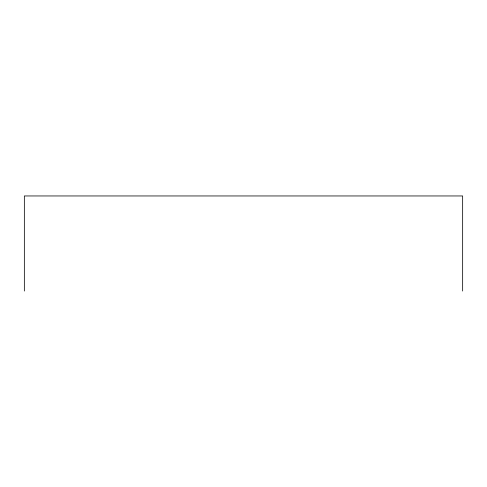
<?xml version="1.0" encoding="UTF-8"?>
<svg xmlns="http://www.w3.org/2000/svg" width="487" height="487" viewBox="0 0 487 487"><rect width="100%" height="100%" fill="white"/><g stroke="black" fill="none" stroke-linecap="round" stroke-linejoin="round"><path stroke-width="0.73" d="M462.65 291.043L462.65 195.957L24.35 195.957L24.35 291.043"/></g></svg>
